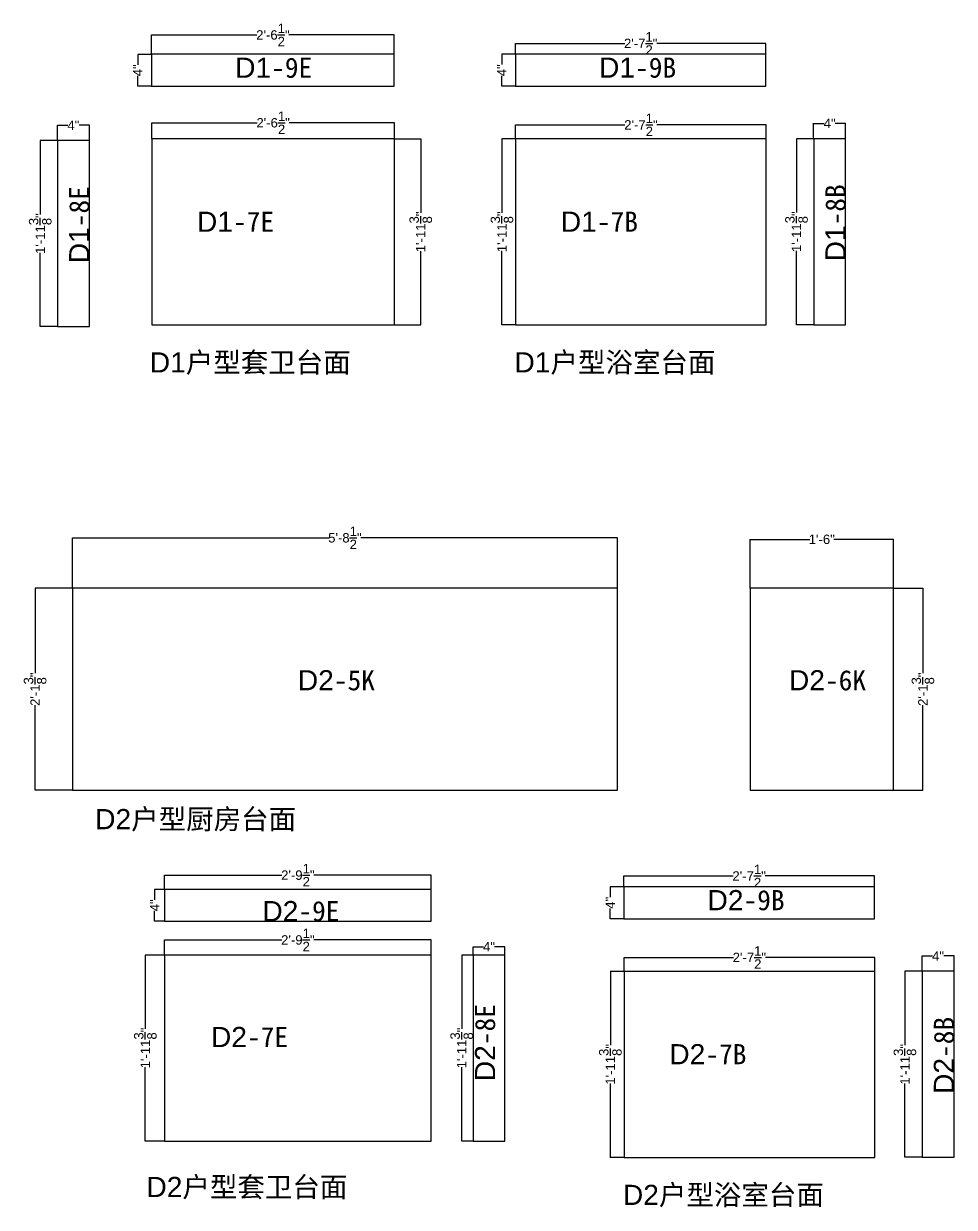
# Model space of a CAD drawing. Header units: inches. Extents: x -997106 to 39633, y -30199 to 1961.
# Drawn here: x 8150 to 11121, y -26069 to -22289 of the extents above; entities that cross this region are included whole.
import ezdxf

# ---------------------------------------------------------------- set-up
doc = ezdxf.new("R2010")
doc.units = ezdxf.units.IN
doc.header["$MEASUREMENT"] = 0
doc.layers.get('Defpoints').update_dxf_attribs({"color": 3})
doc.layers.add('编号', color=10, linetype='Continuous', plot=False)
doc.styles.get("Standard").update_dxf_attribs({"font": 'arial.ttf'})
doc.dimstyles.get("Standard").update_dxf_attribs({"dimtxt": 30, "dimasz": 1, "dimexe": 0.18, "dimexo": 0.0625, "dimgap": 0.09, "dimtad": 0, "dimtoh": 1, "dimdec": 4, "dimlfac": 0.03937, "dimzin": 0, "dimdsep": 46, "dimlunit": 4, "dimtxsty": 'Standard', "dimblk": 'ARCHTICK', "dimcen": 1, "dimadec": 0, "dimazin": 0, "dimtfac": 1, "dimtdec": 4, "dimtix": 1, "dimtofl": 0, "dimtmove": 2, "dimatfit": 3, "dimldrblk": 'ARCHTICK', "dimfxl": 1, "dimtolj": 1, "dimtzin": 0, "dimarcsym": 0})

# ---------------------------------------------------------------- blocks, each defined once
blk = doc.blocks.new('_ArchTick')
at = {"color": 0, "linetype": 'ByBlock', "const_width": 0.15}
blk.add_lwpolyline([(-0.5, -0.5), (0.5, 0.5)], dxfattribs=at)
blk = doc.blocks.new('*D440')
at = {"color": 0, "lineweight": -2, "transparency": 16777216}
for p, q in [((8305.7, -24091.9), (8305.7, -23930.7)), ((8305.7, -23930.9), (9124.8, -23930.9)), ((10045.7, -23930.9), (9226.6, -23930.9)), ((10045.7, -24091.9), (10045.7, -23930.7))]:
    blk.add_line(p, q, dxfattribs=at)
at = {"layer": 'Defpoints', "color": 0, "transparency": 16777216}
for p in [(10045.7, -23930.9), (8305.7, -24092), (10045.7, -24092)]:
    blk.add_point(p, dxfattribs=at)
at = {"color": 0, "lineweight": -2, "transparency": 16777216, "rotation": 180}
blk.add_blockref('_ArchTick', (8305.7, -23930.9), dxfattribs=at)
at = {"color": 0, "lineweight": -2, "transparency": 16777216}
blk.add_blockref('_ArchTick', (10045.7, -23930.9), dxfattribs=at)
at = {"color": 0, "transparency": 16777216, "insert": (9175.7, -23930.9), "char_height": 30, "attachment_point": 5}
blk.add_mtext('\\A1;5\'-8{\\H1x;\\S1/2;}"', dxfattribs=at)
blk = doc.blocks.new('*D441')
at = {"color": 0, "lineweight": -2, "transparency": 16777216}
for p, q in [((8305.6, -24092), (8186.5, -24092)), ((8186.7, -24092), (8186.7, -24363.4)), ((8186.7, -24737), (8186.7, -24465.6)), ((8305.6, -24737), (8186.5, -24737))]:
    blk.add_line(p, q, dxfattribs=at)
at = {"layer": 'Defpoints', "color": 0, "transparency": 16777216}
for p in [(8305.7, -24092), (8186.7, -24737), (8305.7, -24737)]:
    blk.add_point(p, dxfattribs=at)
at = {"color": 0, "lineweight": -2, "transparency": 16777216}
for p, rotation in [((8186.7, -24092), 90), ((8186.7, -24737), 270)]:
    blk.add_blockref('_ArchTick', p, dxfattribs=dict(at, rotation=rotation))
at = {"color": 0, "transparency": 16777216, "insert": (8186.7, -24414.5), "char_height": 30, "attachment_point": 5, "rotation": 90}
blk.add_mtext('\\A1;2\'-1{\\H1x;\\S3/8;}"', dxfattribs=at)
blk = doc.blocks.new('*D442')
at = {"color": 0, "lineweight": -2, "transparency": 16777216}
for p, q in [((10469.8, -24091.9), (10469.8, -23935.7)), ((10469.8, -23935.9), (10659.8, -23935.9)), ((10926.8, -23935.9), (10736.9, -23935.9)), ((10926.8, -24091.9), (10926.8, -23935.7))]:
    blk.add_line(p, q, dxfattribs=at)
at = {"layer": 'Defpoints', "color": 0, "transparency": 16777216}
for p in [(10926.8, -23935.9), (10469.8, -24092), (10926.8, -24092)]:
    blk.add_point(p, dxfattribs=at)
at = {"color": 0, "lineweight": -2, "transparency": 16777216, "rotation": 180}
blk.add_blockref('_ArchTick', (10469.8, -23935.9), dxfattribs=at)
at = {"color": 0, "lineweight": -2, "transparency": 16777216}
blk.add_blockref('_ArchTick', (10926.8, -23935.9), dxfattribs=at)
at = {"color": 0, "transparency": 16777216, "insert": (10698.3, -23935.9), "char_height": 30, "attachment_point": 5}
blk.add_mtext('\\A1;1\'-6"', dxfattribs=at)
blk = doc.blocks.new('*D443')
at = {"color": 0, "lineweight": -2, "transparency": 16777216}
for p, q in [((10926.9, -24092), (11021.2, -24092)), ((11021.1, -24092), (11021.1, -24363.4)), ((11021.1, -24737), (11021.1, -24465.6)), ((10926.9, -24737), (11021.2, -24737))]:
    blk.add_line(p, q, dxfattribs=at)
at = {"layer": 'Defpoints', "color": 0, "transparency": 16777216}
for p in [(10926.8, -24092), (10926.8, -24737), (11021.1, -24737)]:
    blk.add_point(p, dxfattribs=at)
at = {"color": 0, "lineweight": -2, "transparency": 16777216}
for p, rotation in [((11021.1, -24092), 90), ((11021.1, -24737), 270)]:
    blk.add_blockref('_ArchTick', p, dxfattribs=dict(at, rotation=rotation))
at = {"color": 0, "transparency": 16777216, "insert": (11021.1, -24414.5), "char_height": 30, "attachment_point": 5, "rotation": 90}
blk.add_mtext('\\A1;2\'-1{\\H1x;\\S3/8;}"', dxfattribs=at)
blk = doc.blocks.new('*D544')
at = {"color": 0, "lineweight": -2, "transparency": 16777216}
for p, q in [((8600, -25263.5), (8538.4, -25263.5)), ((8538.6, -25263.5), (8538.6, -25499.4)), ((8538.6, -25857.5), (8538.6, -25621.6)), ((8600, -25857.5), (8538.4, -25857.5))]:
    blk.add_line(p, q, dxfattribs=at)
at = {"layer": 'Defpoints', "color": 0, "transparency": 16777216}
for p in [(8600, -25263.5), (8538.6, -25857.5), (8600, -25857.5)]:
    blk.add_point(p, dxfattribs=at)
at = {"color": 0, "lineweight": -2, "transparency": 16777216}
for p, rotation in [((8538.6, -25263.5), 90), ((8538.6, -25857.5), 270)]:
    blk.add_blockref('_ArchTick', p, dxfattribs=dict(at, rotation=rotation))
at = {"color": 0, "transparency": 16777216, "insert": (8538.6, -25560.5), "char_height": 30, "attachment_point": 5, "rotation": 90}
blk.add_mtext('\\A1;1\'-11{\\H1x;\\S3/8;}"', dxfattribs=at)
blk = doc.blocks.new('*D545')
at = {"color": 0, "lineweight": -2, "transparency": 16777216}
for p, q in [((8600, -25263.5), (8600, -25215.1)), ((8600, -25215.3), (8974.4, -25215.3)), ((9451, -25215.3), (9076.7, -25215.3)), ((9451, -25263.5), (9451, -25215.1))]:
    blk.add_line(p, q, dxfattribs=at)
at = {"layer": 'Defpoints', "color": 0, "transparency": 16777216}
for p in [(9451, -25215.3), (8600, -25263.5), (9451, -25263.5)]:
    blk.add_point(p, dxfattribs=at)
at = {"color": 0, "lineweight": -2, "transparency": 16777216, "rotation": 180}
blk.add_blockref('_ArchTick', (8600, -25215.3), dxfattribs=at)
at = {"color": 0, "lineweight": -2, "transparency": 16777216}
blk.add_blockref('_ArchTick', (9451, -25215.3), dxfattribs=at)
at = {"color": 0, "transparency": 16777216, "insert": (9025.5, -25215.3), "char_height": 30, "attachment_point": 5}
blk.add_mtext('\\A1;2\'-9{\\H1x;\\S1/2;}"', dxfattribs=at)
blk = doc.blocks.new('*D546')
at = {"color": 0, "lineweight": -2, "transparency": 16777216}
for p, q in [((9584.9, -25263.5), (9584.9, -25236.8)), ((9584.9, -25237), (9618, -25237)), ((9686.9, -25237), (9653.9, -25237)), ((9686.9, -25263.5), (9686.9, -25236.8))]:
    blk.add_line(p, q, dxfattribs=at)
at = {"layer": 'Defpoints', "color": 0, "transparency": 16777216}
for p in [(9686.9, -25237), (9584.9, -25263.5), (9686.9, -25263.5)]:
    blk.add_point(p, dxfattribs=at)
at = {"color": 0, "lineweight": -2, "transparency": 16777216, "rotation": 180}
blk.add_blockref('_ArchTick', (9584.9, -25237), dxfattribs=at)
at = {"color": 0, "lineweight": -2, "transparency": 16777216}
blk.add_blockref('_ArchTick', (9686.9, -25237), dxfattribs=at)
at = {"color": 0, "transparency": 16777216, "insert": (9635.9, -25237), "char_height": 30, "attachment_point": 5}
blk.add_mtext('\\A1;4"', dxfattribs=at)
blk = doc.blocks.new('*D547')
at = {"color": 0, "lineweight": -2, "transparency": 16777216}
for p, q in [((9584.9, -25263.5), (9548.6, -25263.5)), ((9548.8, -25263.5), (9548.8, -25499.4)), ((9548.8, -25857.5), (9548.8, -25621.6)), ((9584.9, -25857.5), (9548.6, -25857.5))]:
    blk.add_line(p, q, dxfattribs=at)
at = {"layer": 'Defpoints', "color": 0, "transparency": 16777216}
for p in [(9584.9, -25263.5), (9548.8, -25857.5), (9584.9, -25857.5)]:
    blk.add_point(p, dxfattribs=at)
at = {"color": 0, "lineweight": -2, "transparency": 16777216}
for p, rotation in [((9548.8, -25263.5), 90), ((9548.8, -25857.5), 270)]:
    blk.add_blockref('_ArchTick', p, dxfattribs=dict(at, rotation=rotation))
at = {"color": 0, "transparency": 16777216, "insert": (9548.8, -25560.5), "char_height": 30, "attachment_point": 5, "rotation": 90}
blk.add_mtext('\\A1;1\'-11{\\H1x;\\S3/8;}"', dxfattribs=at)
blk = doc.blocks.new('*D548')
at = {"color": 0, "lineweight": -2, "transparency": 16777216}
for p, q in [((8600, -25053.7), (8568.2, -25053.7)), ((8568.4, -25053.7), (8568.4, -25086.7)), ((8568.4, -25155.7), (8568.4, -25122.6)), ((8600, -25155.7), (8568.2, -25155.7))]:
    blk.add_line(p, q, dxfattribs=at)
at = {"layer": 'Defpoints', "color": 0, "transparency": 16777216}
for p in [(8600, -25053.7), (8568.4, -25155.7), (8600, -25155.7)]:
    blk.add_point(p, dxfattribs=at)
at = {"color": 0, "lineweight": -2, "transparency": 16777216}
for p, rotation in [((8568.4, -25053.7), 90), ((8568.4, -25155.7), 270)]:
    blk.add_blockref('_ArchTick', p, dxfattribs=dict(at, rotation=rotation))
at = {"color": 0, "transparency": 16777216, "insert": (8568.4, -25104.7), "char_height": 30, "attachment_point": 5, "rotation": 90}
blk.add_mtext('\\A1;4"', dxfattribs=at)
blk = doc.blocks.new('*D549')
at = {"color": 0, "lineweight": -2, "transparency": 16777216}
for p, q in [((8600, -25053.6), (8600, -25008.1)), ((8600, -25008.3), (8974.4, -25008.3)), ((9451, -25008.3), (9076.7, -25008.3)), ((9451, -25053.6), (9451, -25008.1))]:
    blk.add_line(p, q, dxfattribs=at)
at = {"layer": 'Defpoints', "color": 0, "transparency": 16777216}
for p in [(9451, -25008.3), (8600, -25053.7), (9451, -25053.7)]:
    blk.add_point(p, dxfattribs=at)
at = {"color": 0, "lineweight": -2, "transparency": 16777216, "rotation": 180}
blk.add_blockref('_ArchTick', (8600, -25008.3), dxfattribs=at)
at = {"color": 0, "lineweight": -2, "transparency": 16777216}
blk.add_blockref('_ArchTick', (9451, -25008.3), dxfattribs=at)
at = {"color": 0, "transparency": 16777216, "insert": (9025.5, -25008.3), "char_height": 30, "attachment_point": 5}
blk.add_mtext('\\A1;2\'-9{\\H1x;\\S1/2;}"', dxfattribs=at)
blk = doc.blocks.new('*D610')
at = {"color": 0, "lineweight": -2, "transparency": 16777216}
for p, q in [((8559.1, -22656.7), (8559.1, -22605.1)), ((8559.1, -22605.3), (8895.5, -22605.3)), ((9334.1, -22605.3), (8997.8, -22605.3)), ((9334.1, -22656.7), (9334.1, -22605.1))]:
    blk.add_line(p, q, dxfattribs=at)
at = {"layer": 'Defpoints', "color": 0, "transparency": 16777216}
for p in [(9334.1, -22605.3), (8559.1, -22656.8), (9334.1, -22656.8)]:
    blk.add_point(p, dxfattribs=at)
at = {"color": 0, "lineweight": -2, "transparency": 16777216, "rotation": 180}
blk.add_blockref('_ArchTick', (8559.1, -22605.3), dxfattribs=at)
at = {"color": 0, "lineweight": -2, "transparency": 16777216}
blk.add_blockref('_ArchTick', (9334.1, -22605.3), dxfattribs=at)
at = {"color": 0, "transparency": 16777216, "insert": (8946.6, -22605.3), "char_height": 30, "attachment_point": 5}
blk.add_mtext('\\A1;2\'-6{\\H1x;\\S1/2;}"', dxfattribs=at)
blk = doc.blocks.new('*D611')
at = {"color": 0, "lineweight": -2, "transparency": 16777216}
for p, q in [((9334.2, -22656.8), (9417.8, -22656.8)), ((9417.7, -22656.8), (9417.7, -22892.7)), ((9417.7, -23250.8), (9417.7, -23014.9)), ((9334.2, -23250.8), (9417.8, -23250.8))]:
    blk.add_line(p, q, dxfattribs=at)
at = {"layer": 'Defpoints', "color": 0, "transparency": 16777216}
for p in [(9334.1, -22656.8), (9334.1, -23250.8), (9417.7, -23250.8)]:
    blk.add_point(p, dxfattribs=at)
at = {"color": 0, "lineweight": -2, "transparency": 16777216}
for p, rotation in [((9417.7, -22656.8), 90), ((9417.7, -23250.8), 270)]:
    blk.add_blockref('_ArchTick', p, dxfattribs=dict(at, rotation=rotation))
at = {"color": 0, "transparency": 16777216, "insert": (9417.7, -22953.8), "char_height": 30, "attachment_point": 5, "rotation": 90}
blk.add_mtext('\\A1;1\'-11{\\H1x;\\S3/8;}"', dxfattribs=at)
blk = doc.blocks.new('*D612')
at = {"color": 0, "lineweight": -2, "transparency": 16777216}
for p, q in [((8257.9, -22662.2), (8202.8, -22662.2)), ((8203, -22662.2), (8203, -22898.1)), ((8203, -23256.2), (8203, -23020.3)), ((8257.9, -23256.2), (8202.8, -23256.2))]:
    blk.add_line(p, q, dxfattribs=at)
at = {"layer": 'Defpoints', "color": 0, "transparency": 16777216}
for p in [(8258, -22662.2), (8203, -23256.2), (8258, -23256.2)]:
    blk.add_point(p, dxfattribs=at)
at = {"color": 0, "lineweight": -2, "transparency": 16777216}
for p, rotation in [((8203, -22662.2), 90), ((8203, -23256.2), 270)]:
    blk.add_blockref('_ArchTick', p, dxfattribs=dict(at, rotation=rotation))
at = {"color": 0, "transparency": 16777216, "insert": (8203, -22959.2), "char_height": 30, "attachment_point": 5, "rotation": 90}
blk.add_mtext('\\A1;1\'-11{\\H1x;\\S3/8;}"', dxfattribs=at)
blk = doc.blocks.new('*D613')
at = {"color": 0, "lineweight": -2, "transparency": 16777216}
for p, q in [((8258, -22662.1), (8258, -22612.9)), ((8258, -22613.1), (8291, -22613.1)), ((8360, -22613.1), (8326.9, -22613.1)), ((8360, -22662.1), (8360, -22612.9))]:
    blk.add_line(p, q, dxfattribs=at)
at = {"layer": 'Defpoints', "color": 0, "transparency": 16777216}
for p in [(8360, -22613.1), (8258, -22662.2), (8360, -22662.2)]:
    blk.add_point(p, dxfattribs=at)
at = {"color": 0, "lineweight": -2, "transparency": 16777216, "rotation": 180}
blk.add_blockref('_ArchTick', (8258, -22613.1), dxfattribs=at)
at = {"color": 0, "lineweight": -2, "transparency": 16777216}
blk.add_blockref('_ArchTick', (8360, -22613.1), dxfattribs=at)
at = {"color": 0, "transparency": 16777216, "insert": (8309, -22613.1), "char_height": 30, "attachment_point": 5}
blk.add_mtext('\\A1;4"', dxfattribs=at)
blk = doc.blocks.new('*D614')
at = {"color": 0, "lineweight": -2, "transparency": 16777216}
for p, q in [((8558.3, -22386.7), (8514.3, -22386.7)), ((8514.5, -22386.7), (8514.5, -22419.7)), ((8514.5, -22488.7), (8514.5, -22455.6)), ((8558.3, -22488.7), (8514.3, -22488.7))]:
    blk.add_line(p, q, dxfattribs=at)
at = {"layer": 'Defpoints', "color": 0, "transparency": 16777216}
for p in [(8558.4, -22386.7), (8514.5, -22488.7), (8558.4, -22488.7)]:
    blk.add_point(p, dxfattribs=at)
at = {"color": 0, "lineweight": -2, "transparency": 16777216}
for p, rotation in [((8514.5, -22386.7), 90), ((8514.5, -22488.7), 270)]:
    blk.add_blockref('_ArchTick', p, dxfattribs=dict(at, rotation=rotation))
at = {"color": 0, "transparency": 16777216, "insert": (8514.5, -22437.7), "char_height": 30, "attachment_point": 5, "rotation": 90}
blk.add_mtext('\\A1;4"', dxfattribs=at)
blk = doc.blocks.new('*D615')
at = {"color": 0, "lineweight": -2, "transparency": 16777216}
for p, q in [((8558.4, -22386.6), (8558.4, -22324.6)), ((8558.4, -22324.7), (8894.7, -22324.7)), ((9333.4, -22324.7), (8997, -22324.7)), ((9333.4, -22386.6), (9333.4, -22324.6))]:
    blk.add_line(p, q, dxfattribs=at)
at = {"layer": 'Defpoints', "color": 0, "transparency": 16777216}
for p in [(9333.4, -22324.7), (8558.4, -22386.7), (9333.4, -22386.7)]:
    blk.add_point(p, dxfattribs=at)
at = {"color": 0, "lineweight": -2, "transparency": 16777216, "rotation": 180}
blk.add_blockref('_ArchTick', (8558.4, -22324.7), dxfattribs=at)
at = {"color": 0, "lineweight": -2, "transparency": 16777216}
blk.add_blockref('_ArchTick', (9333.4, -22324.7), dxfattribs=at)
at = {"color": 0, "transparency": 16777216, "insert": (8945.9, -22324.7), "char_height": 30, "attachment_point": 5}
blk.add_mtext('\\A1;2\'-6{\\H1x;\\S1/2;}"', dxfattribs=at)
blk = doc.blocks.new('*D1322')
at = {"color": 0, "lineweight": -2, "transparency": 16777216}
for p, q in [((10672.4, -22656.3), (10617.3, -22656.3)), ((10617.5, -22656.3), (10617.5, -22892.2)), ((10617.5, -23250.3), (10617.5, -23014.4)), ((10672.4, -23250.3), (10617.3, -23250.3))]:
    blk.add_line(p, q, dxfattribs=at)
at = {"layer": 'Defpoints', "color": 0, "transparency": 16777216}
for p in [(10672.4, -22656.3), (10617.5, -23250.3), (10672.4, -23250.3)]:
    blk.add_point(p, dxfattribs=at)
at = {"color": 0, "lineweight": -2, "transparency": 16777216}
for p, rotation in [((10617.5, -22656.3), 90), ((10617.5, -23250.3), 270)]:
    blk.add_blockref('_ArchTick', p, dxfattribs=dict(at, rotation=rotation))
at = {"color": 0, "transparency": 16777216, "insert": (10617.5, -22953.3), "char_height": 30, "attachment_point": 5, "rotation": 90}
blk.add_mtext('\\A1;1\'-11{\\H1x;\\S3/8;}"', dxfattribs=at)
blk = doc.blocks.new('*D1323')
at = {"color": 0, "lineweight": -2, "transparency": 16777216}
for p, q in [((10672.4, -22656.3), (10672.4, -22607)), ((10672.4, -22607.2), (10705.5, -22607.2)), ((10774.4, -22607.2), (10741.3, -22607.2)), ((10774.4, -22656.3), (10774.4, -22607))]:
    blk.add_line(p, q, dxfattribs=at)
at = {"layer": 'Defpoints', "color": 0, "transparency": 16777216}
for p in [(10774.4, -22607.2), (10672.4, -22656.3), (10774.4, -22656.3)]:
    blk.add_point(p, dxfattribs=at)
at = {"color": 0, "lineweight": -2, "transparency": 16777216, "rotation": 180}
blk.add_blockref('_ArchTick', (10672.4, -22607.2), dxfattribs=at)
at = {"color": 0, "lineweight": -2, "transparency": 16777216}
blk.add_blockref('_ArchTick', (10774.4, -22607.2), dxfattribs=at)
at = {"color": 0, "transparency": 16777216, "insert": (10723.4, -22607.2), "char_height": 30, "attachment_point": 5}
blk.add_mtext('\\A1;4"', dxfattribs=at)
blk = doc.blocks.new('*D1324')
at = {"color": 0, "lineweight": -2, "transparency": 16777216}
for p, q in [((9720.9, -22656.5), (9720.9, -22611.8)), ((9720.9, -22612), (10069.8, -22612)), ((10520.9, -22612), (10172.1, -22612)), ((10520.9, -22656.5), (10520.9, -22611.8))]:
    blk.add_line(p, q, dxfattribs=at)
at = {"layer": 'Defpoints', "color": 0, "transparency": 16777216}
for p in [(10520.9, -22612), (9720.9, -22656.6), (10520.9, -22656.6)]:
    blk.add_point(p, dxfattribs=at)
at = {"color": 0, "lineweight": -2, "transparency": 16777216, "rotation": 180}
blk.add_blockref('_ArchTick', (9720.9, -22612), dxfattribs=at)
at = {"color": 0, "lineweight": -2, "transparency": 16777216}
blk.add_blockref('_ArchTick', (10520.9, -22612), dxfattribs=at)
at = {"color": 0, "transparency": 16777216, "insert": (10120.9, -22612), "char_height": 30, "attachment_point": 5}
blk.add_mtext('\\A1;2\'-7{\\H1x;\\S1/2;}"', dxfattribs=at)
blk = doc.blocks.new('*D1325')
at = {"color": 0, "lineweight": -2, "transparency": 16777216}
for p, q in [((9720.8, -22656.6), (9676.9, -22656.6)), ((9677.1, -22656.6), (9677.1, -22892.5)), ((9677.1, -23250.6), (9677.1, -23014.7)), ((9720.8, -23250.6), (9676.9, -23250.6))]:
    blk.add_line(p, q, dxfattribs=at)
at = {"layer": 'Defpoints', "color": 0, "transparency": 16777216}
for p in [(9720.9, -22656.6), (9677.1, -23250.6), (9720.9, -23250.6)]:
    blk.add_point(p, dxfattribs=at)
at = {"color": 0, "lineweight": -2, "transparency": 16777216}
for p, rotation in [((9677.1, -22656.6), 90), ((9677.1, -23250.6), 270)]:
    blk.add_blockref('_ArchTick', p, dxfattribs=dict(at, rotation=rotation))
at = {"color": 0, "transparency": 16777216, "insert": (9677.1, -22953.6), "char_height": 30, "attachment_point": 5, "rotation": 90}
blk.add_mtext('\\A1;1\'-11{\\H1x;\\S3/8;}"', dxfattribs=at)
blk = doc.blocks.new('*D1326')
at = {"color": 0, "lineweight": -2, "transparency": 16777216}
for p, q in [((9720.1, -22386.4), (9676.5, -22386.4)), ((9676.6, -22386.4), (9676.6, -22419.5)), ((9676.6, -22488.4), (9676.6, -22455.4)), ((9720.1, -22488.4), (9676.5, -22488.4))]:
    blk.add_line(p, q, dxfattribs=at)
at = {"layer": 'Defpoints', "color": 0, "transparency": 16777216}
for p in [(9720.2, -22386.4), (9676.6, -22488.4), (9720.2, -22488.4)]:
    blk.add_point(p, dxfattribs=at)
at = {"color": 0, "lineweight": -2, "transparency": 16777216}
for p, rotation in [((9676.6, -22386.4), 90), ((9676.6, -22488.4), 270)]:
    blk.add_blockref('_ArchTick', p, dxfattribs=dict(at, rotation=rotation))
at = {"color": 0, "transparency": 16777216, "insert": (9676.6, -22437.4), "char_height": 30, "attachment_point": 5, "rotation": 90}
blk.add_mtext('\\A1;4"', dxfattribs=at)
blk = doc.blocks.new('*D1327')
at = {"color": 0, "lineweight": -2, "transparency": 16777216}
for p, q in [((9720.2, -22386.4), (9720.2, -22351.6)), ((9720.2, -22351.8), (10069, -22351.8)), ((10520.2, -22351.8), (10171.3, -22351.8)), ((10520.2, -22386.4), (10520.2, -22351.6))]:
    blk.add_line(p, q, dxfattribs=at)
at = {"layer": 'Defpoints', "color": 0, "transparency": 16777216}
for p in [(10520.2, -22351.8), (9720.2, -22386.4), (10520.2, -22386.4)]:
    blk.add_point(p, dxfattribs=at)
at = {"color": 0, "lineweight": -2, "transparency": 16777216, "rotation": 180}
blk.add_blockref('_ArchTick', (9720.2, -22351.8), dxfattribs=at)
at = {"color": 0, "lineweight": -2, "transparency": 16777216}
blk.add_blockref('_ArchTick', (10520.2, -22351.8), dxfattribs=at)
at = {"color": 0, "transparency": 16777216, "insert": (10120.2, -22351.8), "char_height": 30, "attachment_point": 5}
blk.add_mtext('\\A1;2\'-7{\\H1x;\\S1/2;}"', dxfattribs=at)
blk = doc.blocks.new('*D1382')
at = {"color": 0, "lineweight": -2, "transparency": 16777216}
for p, q in [((11018.6, -25315.5), (10963.6, -25315.5)), ((10963.7, -25315.5), (10963.7, -25551.4)), ((10963.7, -25909.5), (10963.7, -25673.6)), ((11018.6, -25909.5), (10963.6, -25909.5))]:
    blk.add_line(p, q, dxfattribs=at)
at = {"layer": 'Defpoints', "color": 0, "transparency": 16777216}
for p in [(11018.7, -25315.5), (10963.7, -25909.5), (11018.7, -25909.5)]:
    blk.add_point(p, dxfattribs=at)
at = {"color": 0, "lineweight": -2, "transparency": 16777216}
for p, rotation in [((10963.7, -25315.5), 90), ((10963.7, -25909.5), 270)]:
    blk.add_blockref('_ArchTick', p, dxfattribs=dict(at, rotation=rotation))
at = {"color": 0, "transparency": 16777216, "insert": (10963.7, -25612.5), "char_height": 30, "attachment_point": 5, "rotation": 90}
blk.add_mtext('\\A1;1\'-11{\\H1x;\\S3/8;}"', dxfattribs=at)
blk = doc.blocks.new('*D1383')
at = {"color": 0, "lineweight": -2, "transparency": 16777216}
for p, q in [((11018.7, -25315.4), (11018.7, -25266.2)), ((11018.7, -25266.4), (11051.7, -25266.4)), ((11120.7, -25266.4), (11087.6, -25266.4)), ((11120.7, -25315.4), (11120.7, -25266.2))]:
    blk.add_line(p, q, dxfattribs=at)
at = {"layer": 'Defpoints', "color": 0, "transparency": 16777216}
for p in [(11120.7, -25266.4), (11018.7, -25315.5), (11120.7, -25315.5)]:
    blk.add_point(p, dxfattribs=at)
at = {"color": 0, "lineweight": -2, "transparency": 16777216, "rotation": 180}
blk.add_blockref('_ArchTick', (11018.7, -25266.4), dxfattribs=at)
at = {"color": 0, "lineweight": -2, "transparency": 16777216}
blk.add_blockref('_ArchTick', (11120.7, -25266.4), dxfattribs=at)
at = {"color": 0, "transparency": 16777216, "insert": (11069.7, -25266.4), "char_height": 30, "attachment_point": 5}
blk.add_mtext('\\A1;4"', dxfattribs=at)
blk = doc.blocks.new('*D1384')
at = {"color": 0, "lineweight": -2, "transparency": 16777216}
for p, q in [((10067.2, -25315.7), (10067.2, -25271)), ((10067.2, -25271.2), (10416, -25271.2)), ((10867.2, -25271.2), (10518.3, -25271.2)), ((10867.2, -25315.7), (10867.2, -25271))]:
    blk.add_line(p, q, dxfattribs=at)
at = {"layer": 'Defpoints', "color": 0, "transparency": 16777216}
for p in [(10867.2, -25271.2), (10067.2, -25315.7), (10867.2, -25315.7)]:
    blk.add_point(p, dxfattribs=at)
at = {"color": 0, "lineweight": -2, "transparency": 16777216, "rotation": 180}
blk.add_blockref('_ArchTick', (10067.2, -25271.2), dxfattribs=at)
at = {"color": 0, "lineweight": -2, "transparency": 16777216}
blk.add_blockref('_ArchTick', (10867.2, -25271.2), dxfattribs=at)
at = {"color": 0, "transparency": 16777216, "insert": (10467.2, -25271.2), "char_height": 30, "attachment_point": 5}
blk.add_mtext('\\A1;2\'-7{\\H1x;\\S1/2;}"', dxfattribs=at)
blk = doc.blocks.new('*D1385')
at = {"color": 0, "lineweight": -2, "transparency": 16777216}
for p, q in [((10067.1, -25315.7), (10023.2, -25315.7)), ((10023.4, -25315.7), (10023.4, -25551.6)), ((10023.4, -25909.7), (10023.4, -25673.8)), ((10067.1, -25909.7), (10023.2, -25909.7))]:
    blk.add_line(p, q, dxfattribs=at)
at = {"layer": 'Defpoints', "color": 0, "transparency": 16777216}
for p in [(10067.2, -25315.7), (10023.4, -25909.7), (10067.2, -25909.7)]:
    blk.add_point(p, dxfattribs=at)
at = {"color": 0, "lineweight": -2, "transparency": 16777216}
for p, rotation in [((10023.4, -25315.7), 90), ((10023.4, -25909.7), 270)]:
    blk.add_blockref('_ArchTick', p, dxfattribs=dict(at, rotation=rotation))
at = {"color": 0, "transparency": 16777216, "insert": (10023.4, -25612.7), "char_height": 30, "attachment_point": 5, "rotation": 90}
blk.add_mtext('\\A1;1\'-11{\\H1x;\\S3/8;}"', dxfattribs=at)
blk = doc.blocks.new('*D1386')
at = {"color": 0, "lineweight": -2, "transparency": 16777216}
for p, q in [((10066.4, -25045.6), (10022.7, -25045.6)), ((10022.9, -25045.6), (10022.9, -25078.7)), ((10022.9, -25147.6), (10022.9, -25114.5)), ((10066.4, -25147.6), (10022.7, -25147.6))]:
    blk.add_line(p, q, dxfattribs=at)
at = {"layer": 'Defpoints', "color": 0, "transparency": 16777216}
for p in [(10066.4, -25045.6), (10022.9, -25147.6), (10066.4, -25147.6)]:
    blk.add_point(p, dxfattribs=at)
at = {"color": 0, "lineweight": -2, "transparency": 16777216}
for p, rotation in [((10022.9, -25045.6), 90), ((10022.9, -25147.6), 270)]:
    blk.add_blockref('_ArchTick', p, dxfattribs=dict(at, rotation=rotation))
at = {"color": 0, "transparency": 16777216, "insert": (10022.9, -25096.6), "char_height": 30, "attachment_point": 5, "rotation": 90}
blk.add_mtext('\\A1;4"', dxfattribs=at)
blk = doc.blocks.new('*D1387')
at = {"color": 0, "lineweight": -2, "transparency": 16777216}
for p, q in [((10066.4, -25045.5), (10066.4, -25010.8)), ((10066.4, -25011), (10415.3, -25011)), ((10866.4, -25011), (10517.6, -25011)), ((10866.4, -25045.5), (10866.4, -25010.8))]:
    blk.add_line(p, q, dxfattribs=at)
at = {"layer": 'Defpoints', "color": 0, "transparency": 16777216}
for p in [(10866.4, -25011), (10066.4, -25045.6), (10866.4, -25045.6)]:
    blk.add_point(p, dxfattribs=at)
at = {"color": 0, "lineweight": -2, "transparency": 16777216, "rotation": 180}
blk.add_blockref('_ArchTick', (10066.4, -25011), dxfattribs=at)
at = {"color": 0, "lineweight": -2, "transparency": 16777216}
blk.add_blockref('_ArchTick', (10866.4, -25011), dxfattribs=at)
at = {"color": 0, "transparency": 16777216, "insert": (10466.4, -25011), "char_height": 30, "attachment_point": 5}
blk.add_mtext('\\A1;2\'-7{\\H1x;\\S1/2;}"', dxfattribs=at)

msp = doc.modelspace()

# ---------------------------------------------------------------- linework, layer by layer
for points in [[(8558.38199, -22488.65662), (9333.38199, -22488.65662), (9333.38199, -22386.65662), (8558.38199, -22386.65662)], [(9720.1755, -22488.43588), (10520.1755, -22488.43588), (10520.1755, -22386.43588), (9720.1755, -22386.43588)], [(8257.95763, -23256.20047), (8359.95763, -23256.20047), (8359.95763, -22662.20047), (8257.95763, -22662.20047)], [(8559.11528, -23250.78899), (9334.11528, -23250.78899), (9334.11528, -22656.78899), (8559.11528, -22656.78899)], [(9720.90879, -23250.56826), (10520.90879, -23250.56826), (10520.90879, -22656.56826), (9720.90879, -22656.56826)], [(10672.41468, -23250.32176), (10774.41468, -23250.32176), (10774.41468, -22656.32176), (10672.41468, -22656.32176)], [(8305.68843, -24736.97319), (10045.68843, -24736.97319), (10045.68843, -24091.97319), (8305.68843, -24091.97319)], [(10469.80258, -24736.97319), (10926.80258, -24736.97319), (10926.80258, -24091.97319), (10469.80258, -24091.97319)], [(8600.03759, -25155.67698), (9451.03759, -25155.67698), (9451.03759, -25053.67698), (8600.03759, -25053.67698)], [(10066.44221, -25147.58805), (10866.44221, -25147.58805), (10866.44221, -25045.58805), (10066.44221, -25045.58805)], [(8600.03759, -25857.54151), (9451.03759, -25857.54151), (9451.03759, -25263.54151), (8600.03759, -25263.54151)], [(9584.92347, -25857.54151), (9686.92347, -25857.54151), (9686.92347, -25263.54151), (9584.92347, -25263.54151)], [(10067.1755, -25909.72042), (10867.1755, -25909.72042), (10867.1755, -25315.72042), (10067.1755, -25315.72042)], [(11018.68139, -25909.47393), (11120.68139, -25909.47393), (11120.68139, -25315.47393), (11018.68139, -25315.47393)]]:
    msp.add_lwpolyline(points, close=True)

# ---------------------------------------------------------------- texts
at = {"char_height": 64.3508622, "attachment_point": 1}
for s, insert in [('D1{\\fSimSun|b0|i0|c134|p2;户型套卫台面}', (8552.90542, -23338.50585)), ('D1{\\fSimSun|b0|i0|c134|p2;户型浴室台面}', (9717.10355, -23338.28511)), ('D2{\\fSimSun|b0|i0|c134|p2;户型厨房台面}', (8378.45583, -24797.24193)), ('D2{\\fSimSun|b0|i0|c134|p2;户型套卫台面}', (8542.13724, -25972.16218)), ('D2{\\fSimSun|b0|i0|c134|p2;户型浴室台面}', (10063.37026, -25997.43728))]:
    msp.add_mtext(s, dxfattribs=dict(at, insert=insert))
at = {"layer": '编号', "char_height": 64.3508622, "attachment_point": 1}
for s, insert in [('D1{\\fSimSun|b0|i0|c134|p2;-9E}', (8825.39154, -22397.1035)), ('D1{\\fSimSun|b0|i0|c134|p2;-9B}', (9987.18505, -22396.88276)), ('D1{\\fSimSun|b0|i0|c134|p2;-7E}', (8703.45949, -22889.17476)), ('D1{\\fSimSun|b0|i0|c134|p2;-7B}', (9865.253, -22888.95402)), ('D2{\\fSimSun|b0|i0|c134|p2;-5K}', (9025.49529, -24353.64821)), ('D2{\\fSimSun|b0|i0|c134|p2;-6K}', (10593.48592, -24353.64821)), ('D2{\\fSimSun|b0|i0|c134|p2;-9B}', (10333.45176, -25056.03493)), ('D2{\\fSimSun|b0|i0|c134|p2;-9E}', (8912.27581, -25091.06275)), ('D2{\\fSimSun|b0|i0|c134|p2;-7E}', (8748.15864, -25493.15187)), ('D2{\\fSimSun|b0|i0|c134|p2;-7B}', (10211.51971, -25548.10618))]:
    msp.add_mtext(s, dxfattribs=dict(at, insert=insert))
at = {"layer": '编号', "char_height": 64.3508622, "attachment_point": 1, "rotation": 90}
for s, insert in [('D1{\\fSimSun|b0|i0|c134|p2;-8E}', (8295.34339, -23053.8698)), ('D1{\\fSimSun|b0|i0|c134|p2;-8B}', (10709.80044, -23047.99109)), ('D2{\\fSimSun|b0|i0|c134|p2;-8E}', (9591.04773, -25666.3615)), ('D2{\\fSimSun|b0|i0|c134|p2;-8B}', (11056.06715, -25707.14326))]:
    msp.add_mtext(s, dxfattribs=dict(at, insert=insert))

# ---------------------------------------------------------------- dimensions: what is measured, and where the dimension line sits
for base, p1, p2, picture, middle in [((9333.3819946134, -22324.7386305326), (8558.3819946134, -22386.6566184048), (9333.3819946134, -22386.6566184048), '*D615', (8945.8819946134, -22324.7386305326)), ((10520.1755, -22351.80744), (9720.1755, -22386.43588), (10520.1755, -22386.43588), '*D1327', (10120.1755, -22351.80744)), ((9334.1152809286, -22605.2535332185), (8559.1152809286, -22656.7889905513), (9334.1152809286, -22656.7889905513), '*D610', (8946.6152809286, -22605.2535332185)), ((8359.95763, -22613.09961), (8257.95763, -22662.20047), (8359.95763, -22662.20047), '*D613', (8308.95763, -22613.09961)), ((10520.90879, -22612.00143), (9720.90879, -22656.56826), (10520.90879, -22656.56826), '*D1324', (10120.90879, -22612.00143)), ((10774.41468, -22607.2209), (10672.41468, -22656.32176), (10774.41468, -22656.32176), '*D1323', (10723.41468, -22607.2209)), ((10045.68843, -23930.91043), (8305.68843, -24091.97319), (10045.68843, -24091.97319), '*D440', (9175.68843, -23930.91043)), ((10926.80258, -23935.87377), (10469.80258, -24091.97319), (10926.80258, -24091.97319), '*D442', (10698.30258, -23935.87377)), ((9451.03759, -25008.30543), (8600.03759, -25053.67698), (9451.03759, -25053.67698), '*D549', (9025.53759, -25008.30543)), ((10866.44221, -25010.95961), (10066.44221, -25045.58805), (10866.44221, -25045.58805), '*D1387', (10466.44221, -25010.95961)), ((9451.03759, -25215.28141), (8600.03759, -25263.54151), (9451.03759, -25263.54151), '*D545', (9025.53759, -25215.28141)), ((9686.92347, -25236.99376), (9584.92347, -25263.54151), (9686.92347, -25263.54151), '*D546', (9635.92347, -25236.99376)), ((10867.1755, -25271.15359), (10067.1755, -25315.72042), (10867.1755, -25315.72042), '*D1384', (10467.1755, -25271.15359)), ((11120.68139, -25266.37307), (11018.68139, -25315.47393), (11120.68139, -25315.47393), '*D1383', (11069.68139, -25266.37307))]:
    dim = msp.add_linear_dim(base=base, p1=p1, p2=p2, dimstyle='Standard')
    dim.commit()
    dim.dimension.update_dxf_attribs({"geometry": picture, "text_midpoint": middle})
for base, p1, p2, picture, middle in [((8514.494, -22488.65662), (8558.38199, -22386.65662), (8558.38199, -22488.65662), '*D614', (8514.494, -22437.65662)), ((9676.63975, -22488.43588), (9720.1755, -22386.43588), (9720.1755, -22488.43588), '*D1326', (9676.63975, -22437.43588)), ((8203.01193, -23256.20047), (8257.95763, -22662.20047), (8257.95763, -23256.20047), '*D612', (8203.01193, -22959.20047)), ((9417.66291, -23250.78899), (9334.11528, -22656.78899), (9334.11528, -23250.78899), '*D611', (9417.66291, -22953.78899)), ((9677.08918, -23250.56826), (9720.90879, -22656.56826), (9720.90879, -23250.56826), '*D1325', (9677.08918, -22953.56826)), ((10617.46898, -23250.32176), (10672.41468, -22656.32176), (10672.41468, -23250.32176), '*D1322', (10617.46898, -22953.32176)), ((8186.6798310204, -24736.973191931), (8305.6884254092, -24091.973191931), (8305.6884254092, -24736.973191931), '*D441', (8186.6798310204, -24414.473191931)), ((11021.0525555211, -24736.973191931), (10926.8025758964, -24091.973191931), (10926.8025758964, -24736.973191931), '*D443', (11021.0525555211, -24414.473191931)), ((8568.39836, -25155.67698), (8600.03759, -25053.67698), (8600.03759, -25155.67698), '*D548', (8568.39836, -25104.67698)), ((10022.90646, -25147.58805), (10066.44221, -25045.58805), (10066.44221, -25147.58805), '*D1386', (10022.90646, -25096.58805)), ((8538.57157, -25857.54151), (8600.03759, -25263.54151), (8600.03759, -25857.54151), '*D544', (8538.57157, -25560.54151)), ((9548.81791, -25857.54151), (9584.92347, -25263.54151), (9584.92347, -25857.54151), '*D547', (9548.81791, -25560.54151)), ((10023.35589, -25909.72042), (10067.1755, -25315.72042), (10067.1755, -25909.72042), '*D1385', (10023.35589, -25612.72042)), ((10963.73569, -25909.47393), (11018.68139, -25315.47393), (11018.68139, -25909.47393), '*D1382', (10963.73569, -25612.47393))]:
    dim = msp.add_linear_dim(base=base, p1=p1, p2=p2, angle=90, dimstyle='Standard')
    dim.commit()
    dim.dimension.update_dxf_attribs({"geometry": picture, "text_midpoint": middle})

doc.saveas('drawing.dxf')
